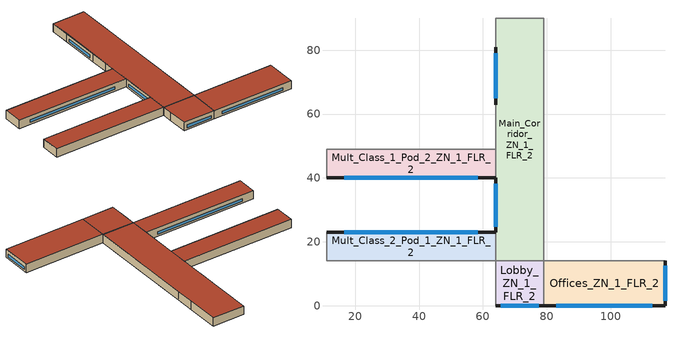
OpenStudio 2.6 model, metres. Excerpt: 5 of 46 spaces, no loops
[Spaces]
Offices_ZN_1_FLR_2
 floor to Offices_ZN_1_FLR_1: 117,14 117,0 79,0 79,14 z4
 wall outside (BTAP-Ext-Wall-Mass:U-0.278-:{ "cond"=>0.06} adj ext wall insulation): 79,0 117,0 117,14 z4:8
 wall to Lobby_ZN_1_FLR_2: 79,14 79,0 z4:8
 wall to Gym_ZN_1_FLR_1: 117,14 79,14 z4:8
 window (BTAP-Ext-DaylightDiffuser:U=0.190 SHGC=0.600-:{ "cond"=>0.7}): 83,0 113,0 / 117,1.49 117,12.51 z4.93:6.2
 roof outside (BTAP-Ext-Roof-Metal:U-0.156-:{ "cond"=>0.057} adj roof insulation): 117,0 117,14 79,14 79,0 z8
Main_Corridor_ZN_1_FLR_2
 floor to Main_Corridor_ZN_1_FLR_1: 79,90 79,14 64,14 64,90 z4
 wall outside (BTAP-Ext-Wall-Mass:U-0.278-:{ "cond"=>0.06} adj ext wall insulation): 64,81 64,63 / 64,40 64,23 z4:8
 wall to Gym_ZN_1_FLR_1: 79,14 79,66 z4:8
 wall to Mult_Class_1_Pod_2_ZN_1_FLR_2: 64,49 64,40 z4:8
 wall to Auditorium_ZN_1_FLR_1: 79,75 79,90 z4:8
 wall to Corridor_Pod_2_ZN_1_FLR_2: 64,54 64,49 z4:8
 wall to Mult_Class_2_Pod_1_ZN_1_FLR_2: 64,23 64,14 z4:8
 wall to Mult_Class_2_Pod_2_ZN_1_FLR_2: 64,63 64,54 z4:8
 wall to Mult_Class_1_Pod_3_ZN_1_FLR_2: 64,90 64,81 z4:8
 wall to Bathrooms_ZN_1_FLR_2: 79,90 64,90 z4:8
 wall to Mech_ZN_1_FLR_2: 79,66 79,75 z4:8
 wall to Lobby_ZN_1_FLR_2: 64,14 79,14 z4:8
 window (BTAP-Ext-DaylightDiffuser:U=0.190 SHGC=0.600-:{ "cond"=>0.7}): 64,38.2 64,24.8 / 64,79.1 64,64.9 z4.93:6.2
 roof outside (BTAP-Ext-Roof-Metal:U-0.156-:{ "cond"=>0.057} adj roof insulation): 79,14 79,90 64,90 64,14 z8
Mult_Class_2_Pod_1_ZN_1_FLR_2
 floor to Mult_Class_2_Pod_1_ZN_1_FLR_1: 64,23 64,14 11,14 11,23 z4
 wall outside (BTAP-Ext-Wall-Mass:U-0.278-:{ "cond"=>0.06} adj ext wall insulation): 64,23 11,23 z4:8
 wall to Corridor_Pod_1_ZN_1_FLR_2: 11,14 64,14 z4:8
 wall to Corner_Class_2_Pod_1_ZN_1_FLR_2: 11,23 11,14 z4:8
 window (BTAP-Ext-DaylightDiffuser:U=0.190 SHGC=0.600-:{ "cond"=>0.7}): 58.43,23 16.57,23 z4.93:6.2
 roof outside (BTAP-Ext-Roof-Metal:U-0.156-:{ "cond"=>0.057} adj roof insulation): 64,14 64,23 11,23 11,14 z8
Mult_Class_1_Pod_2_ZN_1_FLR_2
 floor to Mult_Class_1_Pod_2_ZN_1_FLR_1: 64,49 64,40 11,40 11,49 z4
 wall outside (BTAP-Ext-Wall-Mass:U-0.278-:{ "cond"=>0.06} adj ext wall insulation): 11,40 64,40 z4:8
 wall to Corner_Class_1_Pod_2_ZN_1_FLR_2: 11,49 11,40 z4:8
 wall to Corridor_Pod_2_ZN_1_FLR_2: 64,49 11,49 z4:8
 window (BTAP-Ext-DaylightDiffuser:U=0.190 SHGC=0.600-:{ "cond"=>0.7}): 16.57,40 58.43,40 z4.93:6.2
 roof outside (BTAP-Ext-Roof-Metal:U-0.156-:{ "cond"=>0.057} adj roof insulation): 64,40 64,49 11,49 11,40 z8
Lobby_ZN_1_FLR_2
 floor to Lobby_ZN_1_FLR_1: 79,14 79,0 64,0 64,14 z4
 wall outside (BTAP-Ext-Wall-Mass:U-0.278-:{ "cond"=>0.06} adj ext wall insulation): 64,0 79,0 z4:8
 wall to Mult_Class_1_Pod_1_ZN_1_FLR_2: 64,9 64,0 z4:8
 wall to Corridor_Pod_1_ZN_1_FLR_2: 64,14 64,9 z4:8
 window (BTAP-Ext-DaylightDiffuser:U=0.190 SHGC=0.600-:{ "cond"=>0.7}): 65.59,0 77.41,0 z4.93:6.2
 roof outside (BTAP-Ext-Roof-Metal:U-0.156-:{ "cond"=>0.057} adj roof insulation): 79,0 79,14 64,14 64,0 z8
[Schedule:Ruleset]
Name | Default Day Schedule
NECB-C-Lighting | NECB-C-Lighting Default
NECB-C-Occupancy-NECB-C-Lighting-0.5-0.0-0.67-Light Ruleset | NECB-C-Occupancy-NECB-C-Lighting-0.5-0.0-0.67-Light Default
[Schedule:Day]
NECB-C-Lighting Default; NECB-C-Lighting Default|Wkdy Day; NECB-C-Lighting Sat Day: 8, 0, 0.05, 9, 0, 0.5, 19, 0, 0.9, 20, 0, 0.6, 21, 0, 0.5, 24, 0, 0.05
NECB-C-Lighting Sun|Hol Day: 8, 0, 0.05, 9, 0, 0.5, 19, 0, 0.9, 24, 0, 0.05
NECB-C-Occupancy-NECB-C-Lighting-0.5-0.0-0.67-Light Default; NECB-C-Occupancy-NECB-C-Lighting-0.5-0.0-0.67-Default|Wkdy-Light Day; NECB-C-Occupancy-NECB-C-Lighting-0.5-0.0-0.67-Sat-Light Day: 8, 0, 0.03325, 9, 0, 0.3325, 10, 0, 0.5985, 19, 0, 0.9, 20, 0, 0.399, 21, 0, 0.3325, 24, 0, 0.03325
NECB-C-Occupancy-NECB-C-Lighting-0.5-0.0-0.67-Sun|Hol-Light Day: 8, 0, 0.03325, 9, 0, 0.3325, 10, 0, 0.5985, 19, 0, 0.9, 24, 0, 0.03325
NECB-B-Occupancy Default|Wkdy Day: 1, 0, 0.3, 2, 0, 0.1, 9, 0, 0, 10, 0, 0.1, 11, 0, 0.2, 12, 0, 0.5, 13, 0, 0.9, 14, 0, 0.8, 15, 0, 0.5, 17, 0, 0.2, 18, 0, 0.3, 19, 0, 0.6, 22, 0, 0.9, 23, 0, 0.6, 24, 0, 0.4
NECB-B-Occupancy Sat Day: 1, 0, 0.5, 2, 0, 0.3, 9, 0, 0, 10, 0, 0.1, 11, 0, 0.2, 12, 0, 0.5, 13, 0, 0.9, 14, 0, 0.8, 15, 0, 0.5, 17, 0, 0.2, 18, 0, 0.3, 19, 0, 0.6, 22, 0, 0.9, 24, 0, 0.6
NECB-B-Occupancy Sun|Hol Day: 1, 0, 0.1, 2, 0, 0.3, 10, 0, 0, 11, 0, 0.1, 12, 0, 0.4, 14, 0, 0.5, 15, 0, 0.4, 18, 0, 0.2, 19, 0, 0.5, 21, 0, 0.7, 22, 0, 0.5, 23, 0, 0.3, 24, 0, 0.1
NECB-B-Occupancy-NECB-B-Lighting-0.0-0.0-0.67-Default|Wkdy-Light Day; NECB-B-Occupancy-NECB-B-Lighting-0.0-0.0-0.67-Sat-Light Day; NECB-B-Electric-Equipment Default|Wkdy Day; NECB-B-Electric-Equipment Sat Day: 1, 0, 0.9, 2, 0, 0.5, 9, 0, 0.1, 10, 0, 0.5, 11, 0, 0.7, 24, 0, 0.9
NECB-B-Occupancy-NECB-B-Lighting-0.0-0.0-0.67-Sun|Hol-Light Day; NECB-B-Electric-Equipment Sun|Hol Day: 2, 0, 0.5, 10, 0, 0.1, 11, 0, 0.5, 23, 0, 0.9, 24, 0, 0.5
NECB-B-Thermostat Setpoint-Heating Default|Wkdy Day; NECB-B-Thermostat Setpoint-Heating Sat Day: 2, 0, 22, 8, 0, 18, 9, 0, 20, 24, 0, 22
NECB-B-Thermostat Setpoint-Heating Sun|Hol Day: 1, 0, 18, 2, 0, 22, 9, 0, 18, 10, 0, 20, 23, 0, 22, 24, 0, 18
NECB-B-Thermostat Setpoint-Cooling Default|Wkdy Day; NECB-B-Thermostat Setpoint-Cooling Sat Day: 1, 0, 24, 8, 0, 35, 24, 0, 24
NECB-B-Thermostat Setpoint-Cooling Sun|Hol Day: 9, 0, 35, 23, 0, 24, 24, 0, 35
[Schedule:Rule] Date Specification Type=DateRange; Start Month=1; Start Day=1; End Month=12; End Day=31
Name | Schedule Ruleset | Rule Order | Day Schedule | Apply Monday | Apply Tuesday | Apply Wednesday | Apply Thursday | Apply Friday | Apply Saturday | Apply Sunday
Schedule Rule 5 | NECB-C-Lighting | 2 | NECB-C-Lighting Default|Wkdy Day | Yes | Yes | Yes | Yes | Yes
Schedule Rule 6 | NECB-C-Lighting | 1 | NECB-C-Lighting Sat Day |  |  |  |  |  | Yes
Schedule Rule 7 | NECB-C-Lighting | 0 | NECB-C-Lighting Sun|Hol Day |  |  |  |  |  |  | Yes
Schedule Rule 32 | NECB-C-Occupancy-NECB-C-Lighting-0.5-0.0-0.67-Light Ruleset | 2 | NECB-C-Occupancy-NECB-C-Lighting-0.5-0.0-0.67-Default|Wkdy-Light Day | Yes | Yes | Yes | Yes | Yes
Schedule Rule 33 | NECB-C-Occupancy-NECB-C-Lighting-0.5-0.0-0.67-Light Ruleset | 1 | NECB-C-Occupancy-NECB-C-Lighting-0.5-0.0-0.67-Sat-Light Day |  |  |  |  |  | Yes
Schedule Rule 34 | NECB-C-Occupancy-NECB-C-Lighting-0.5-0.0-0.67-Light Ruleset | 0 | NECB-C-Occupancy-NECB-C-Lighting-0.5-0.0-0.67-Sun|Hol-Light Day |  |  |  |  |  |  | Yes
